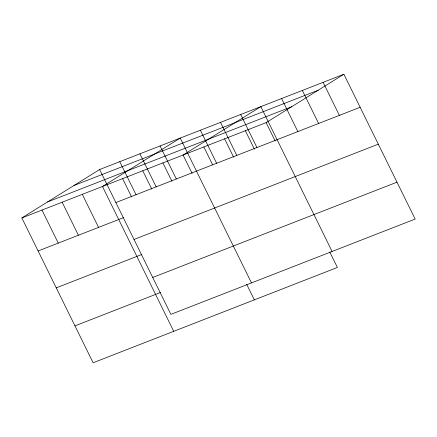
<?xml version="1.0" encoding="UTF-8"?>
<svg xmlns="http://www.w3.org/2000/svg" width="437" height="437" viewBox="0 0 437 437"><rect width="100%" height="100%" fill="white"/><g stroke="black" fill="none" stroke-linecap="round" stroke-linejoin="round"><path stroke-width="0.66" d="M329.777 251.996L337.386 267.466L93.114 362.759L21.85 217.932L99.614 169.534L343.886 74.241L415.15 219.068L170.878 314.361L99.614 169.534M21.85 217.932L266.122 122.639L343.886 74.241M73.951 185.507L318.223 90.213M47.513 201.96L291.785 106.666M115.871 202.571L360.143 107.278M38.106 250.969L123.753 217.555M134.022 239.46L378.295 144.166M56.258 287.857L141.905 254.443M152.726 277.468L396.998 182.18M74.962 325.865L160.608 292.457M323.123 82.342L339.38 115.379M302.36 90.443L318.617 123.48M281.597 98.544L297.854 131.575M332.098 251.466L260.834 106.639L183.07 155.037L192.1 173.391M266.122 122.639L275.152 140.993M240.683 114.505L256.934 147.537M245.359 130.739L254.389 149.093M220.527 122.365L236.783 155.403M224.596 138.84L233.626 157.189M200.375 130.226L216.632 163.263M203.833 146.936L212.562 164.678M251.488 282.914L180.224 138.087L102.46 186.484L173.724 331.312M246.719 284.394L254.334 299.864M160.073 145.947L176.324 178.984M162.919 162.897L171.949 181.251M139.916 153.813L156.173 186.845M142.762 170.763L151.797 189.112M119.765 161.674L136.022 194.711M122.611 178.624L131.641 196.978M82.309 194.345L98.565 227.382M62.152 202.205L78.409 235.243M42.001 210.071L58.258 243.103"/></g></svg>
